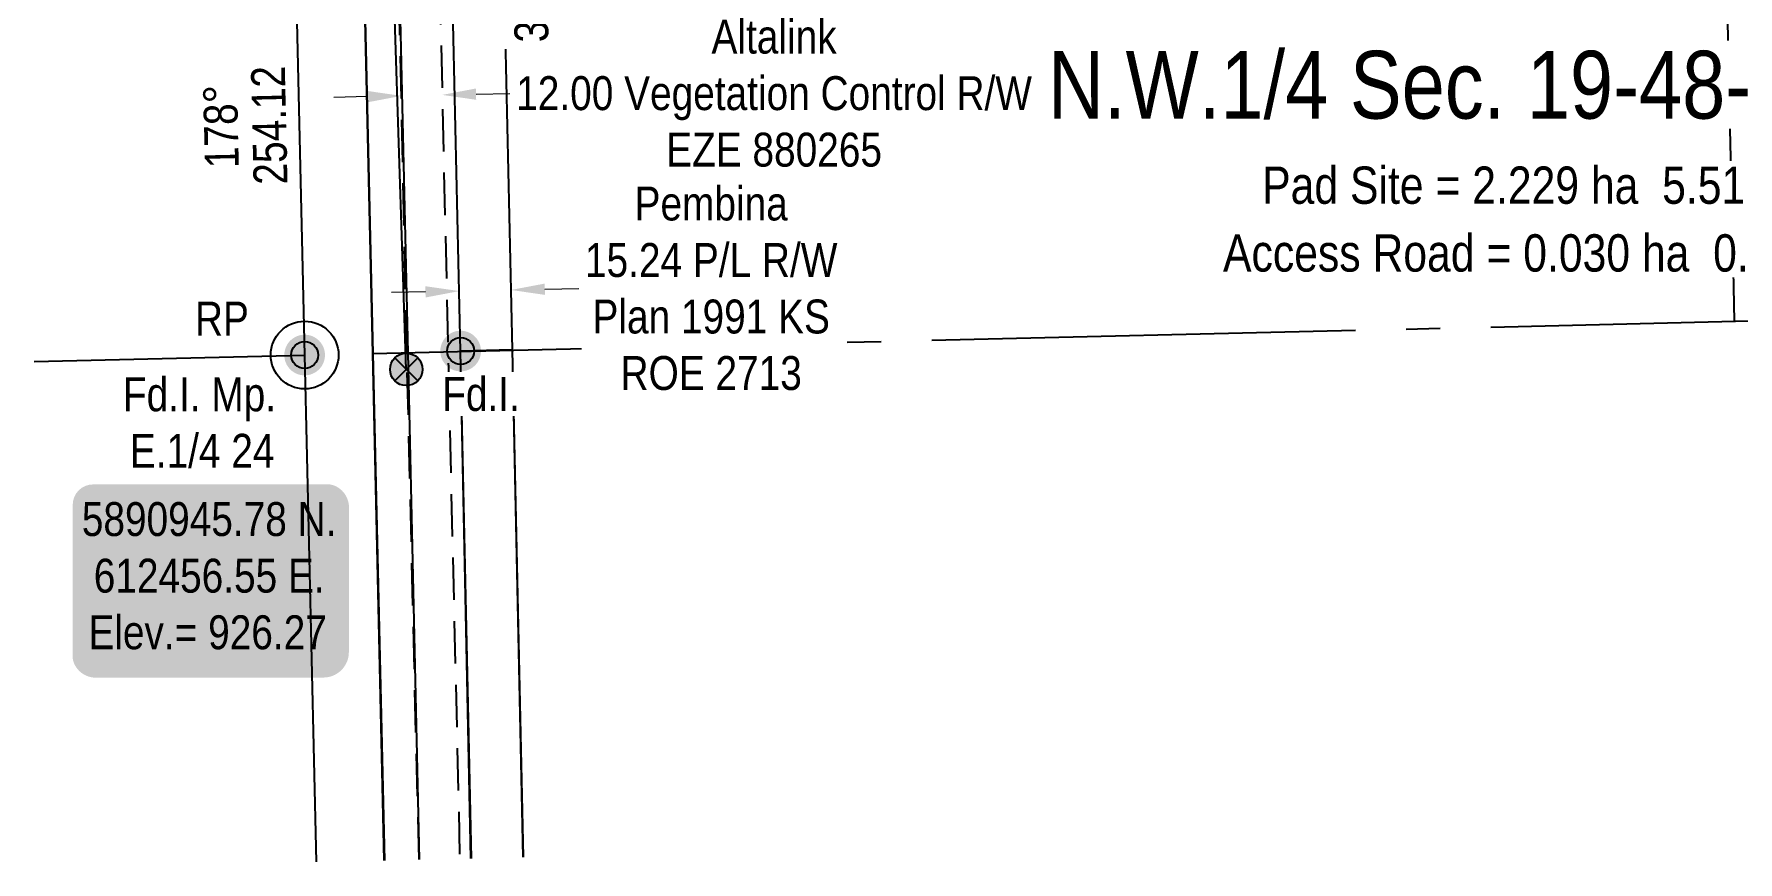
# Model space of a CAD drawing. Extents: x 608511 to 625740, y 5884551 to 5895090.
# Drawn here: x 612377 to 612879, y 5890796 to 5891040 of the extents above; entities that cross this region are included whole.
import ezdxf
from ezdxf.enums import TextEntityAlignment as Align

# ---------------------------------------------------------------- set-up
doc = ezdxf.new("R2010")
doc.units = 0
doc.header["$LTSCALE"] = 5
doc.header["$PDSIZE"] = 0.5
for name, pattern in [('foc-FLOWLINE', [3.75, 2.5, -1.25]), ('foc-LSD', [8, 5, -3]), ('foc-QUARTERLINE', [33, 25, -3, 2, -3])]:
    doc.linetypes.add(name, pattern=pattern)
doc.layers.get('Defpoints').update_dxf_attribs({"color": 9})
for name, color, linetype in [('35', 37, 'Continuous'), ('AS-POWER', 104, 'foc-POWER'), ('AS-POWER-EXISTING-PP', 72, 'Continuous'), ('C-RW', 13, 'Continuous'), ('C-SYMBOL', 7, 'Continuous'), ('DETAIL-T', 7, 'Continuous'), ('F-EZE', 190, 'foc-FLOWLINE'), ('F-RW', 190, 'Continuous'), ('L-AREAREQUIRED', 7, 'Continuous'), ('L-BD', 7, 'Continuous'), ('L-MON', 1, 'Continuous'), ('L-SEC', 7, 'Continuous'), ('L-SECQ', 8, 'foc-QUARTERLINE'), ('L-SECTION-LSD', 7, 'foc-LSD'), ('L-TITLEDB', 4, 'Continuous')]:
    doc.layers.add(name, color=color, linetype=linetype)
doc.layers.add('F-EZE-T', color=190, linetype='Continuous', lineweight=9)
doc.layers.add('F-RW-T', color=190, linetype='Continuous', lineweight=9)
doc.styles.add('100L', font='ARIALN.TTF', dxfattribs={"height": 11})
doc.styles.add('175L', font='ARIALN.TTF', dxfattribs={"height": 20})
doc.styles.add('80', font='ARIALN.TTF', dxfattribs={"height": 10})
doc.styles.add('80CG', font='ARIALN.TTF', dxfattribs={"height": 10})
doc.styles.add('80L', font='ARIALN.TTF', dxfattribs={"height": 10})
doc.styles.add('foc-LtypeFont', font='ARIALN.TTF', dxfattribs={"height": 7.349999999999999})
doc.linetypes.add('foc-POWER', pattern='A,6,-1,["P",foc-LtypeFont,S=0.2,R=0,X=-0.625,Y=-0.75],-1.239999999999999,4', length=12.24)
doc.dimstyles.new('Compass 5 000', dxfattribs={"dimscale": 5, "dimtxt": 9, "dimasz": 2, "dimexe": 0.2, "dimexo": 0.0625, "dimgap": 0.5, "dimtad": 0, "dimtih": 1, "dimtoh": 1, "dimzin": 0, "dimdsep": 46, "dimtxsty": '80CG', "dimcen": 0.1, "dimse1": 1, "dimse2": 1, "dimclrd": 256, "dimclrt": 256, "dimaunit": 1, "dimadec": 4, "dimazin": 0, "dimtfac": 0.06, "dimtofl": 0, "dimtmove": 0, "dimatfit": 1, "dimfxl": 0.2, "dimtolj": 1, "dimtzin": 0, "dimlwd": -1, "dimarcsym": 0})

# ---------------------------------------------------------------- blocks, each defined once
blk = doc.blocks.new('fdia')
at = {"color": 255, "const_width": 1}
blk.add_lwpolyline([(-0.5, 0, 1), (0.5, 0, 1)], format="xyb", close=True, dxfattribs=at)
blk = doc.blocks.new('Fdiaa')
blk.add_blockref('fdia', (0, 0))
blk = doc.blocks.new('fdib')
at = {"color": 1, "const_width": 1.6}
blk.add_lwpolyline([(-0.3999999999996362, 0, 0.9999999999999998), (0.3999999999996362, 0, 1)], format="xyb", close=True, dxfattribs=at)
at = {"color": 1}
blk.add_circle((0, 0), 0.8, dxfattribs=at)
blk = doc.blocks.new('Fdibb')
blk.add_blockref('fdib', (0, 0))
blk = doc.blocks.new('fdicc')
for name in ['Fdibb', 'Fdiaa']:
    blk.add_blockref(name, (0, 0))
blk = doc.blocks.new('FDI')
blk.add_blockref('fdicc', (0, 0))
blk = doc.blocks.new('POWERPOLE')
h = blk.add_hatch(color=255)
edge = h.paths.add_edge_path()
edge.add_arc((0, 0), 0.9600000000000002, 0, 360)
at = {"linetype": 'Continuous'}
for p, q in [((0.678822509938982, -0.678822509938982), (-0.678822509938982, 0.678822509938982)), ((-0.678822509938982, -0.678822509938982), (0.678822509938982, 0.678822509938982))]:
    blk.add_line(p, q, dxfattribs=at)
blk.add_circle((0, 0), 0.9600000000000002, dxfattribs=at)
blk = doc.blocks.new('*D52')
at = {"layer": 'Defpoints', "color": 0, "transparency": 16777216}
for p in [(612485.131388645, 5891022.042240012), (612497.1298720107, 5891022.521964185), (612497.1345698944, 5891022.31592916)]:
    blk.add_point(p, dxfattribs=at)
at = {"layer": 'F-EZE-T', "transparency": 16777216}
for p, q in [((612475.1292892637, 5891022.020320444), (612465.1318877662, 5891021.792365851)), ((612507.1272735082, 5891022.749918778), (612517.1246750058, 5891022.977873372))]:
    blk.add_line(p, q, dxfattribs=at)
for points in [[(612475.0912968315, 5891023.686554028), (612475.1672816959, 5891020.354086861), (612485.1266907613, 5891022.248275037)], [(612507.089281076, 5891024.416152362), (612507.1652659404, 5891021.083685195), (612497.1298720107, 5891022.521964185)]]:
    blk.add_solid(points, dxfattribs=at)
at = {"layer": 'F-EZE-T', "transparency": 16777216, "insert": (612595.0578264382, 5891022.977873372), "char_height": 10, "attachment_point": 5, "style": '80CG'}
blk.add_mtext('\\A1;Altalink^J12.00 Vegetation Control R/W\\PEZE 880265', dxfattribs=at)
blk = doc.blocks.new('*D61')
at = {"layer": 'Defpoints', "color": 0, "transparency": 16777216}
for p in [(612501.756600558, 5890984.581070193), (612516.9871261498, 5890984.912743217), (612517.4213279772, 5890964.974064029)]:
    blk.add_point(p, dxfattribs=at)
at = {"layer": 'F-RW-T', "transparency": 16777216}
for p, q in [((612492.1931727005, 5890964.424674021), (612482.1955430156, 5890964.206957038)), ((612527.4189576621, 5890965.191781012), (612537.4165873468, 5890965.409497995))]:
    blk.add_line(p, q, dxfattribs=at)
for points in [[(612492.1568865366, 5890966.090945636), (612492.2294588643, 5890962.758402406), (612502.1908023853, 5890964.642391004)], [(612527.3826714982, 5890966.858052627), (612527.4552438259, 5890963.525509397), (612517.4213279772, 5890964.974064029)]]:
    blk.add_solid(points, dxfattribs=at)
at = {"layer": 'F-RW-T', "transparency": 16777216, "insert": (612576.5025355052, 5890965.409497995), "char_height": 10, "attachment_point": 5, "style": '80CG', "bg_fill": 3, "box_fill_scale": 1.1, "bg_fill_color": 256, "bg_fill_true_color": 13158600, "bg_fill_transparency": 0}
blk.add_mtext('\\A1;Pembina\\P15.24 P/L R/W\\PPlan 1991 KS\\PROE 2713', dxfattribs=at)
blk = doc.blocks.new('RP')
at = {"layer": '35', "color": 3}
blk.add_circle((0, 0), 10, dxfattribs=at)
at = {"layer": '35', "color": 3, "style": '80'}
blk.add_attdef('RP_001', (-32.36089367917796, 5.754369554757101), '', height=10, dxfattribs=at)
blk = doc.blocks.new('*U78')
h = blk.add_hatch(color=254)
edge = h.paths.add_edge_path()
edge.add_line((-33.99999999999998, -28.5), (33.99999999999998, -28.5))
edge.add_arc((33.99999999999999, -22.49999999999999), 6.000000000000007, 269.9999999999999, 359.9999999999999)
edge.add_line((39.99999999999999, -22.5), (39.99999999999999, 21))
edge.add_arc((33.99999999999999, 20.99999999999999), 6.000000000000007, 6.785183320455494e-14, 90.00000000000007)
edge.add_line((33.99999999999998, 27), (-33.99999999999998, 27))
edge.add_arc((-33.99999999999999, 20.99999999999999), 6.000000000000007, 89.99999999999993, 179.9999999999999)
edge.add_line((-39.99999999999999, 21), (-39.99999999999999, -22.5))
edge.add_arc((-33.99999999999999, -22.49999999999999), 6.000000000000007, 180, 270.0000000000001)
at = {"color": 1, "flags": 128}
blk.add_lwpolyline([(-33.99999999999998, -28.5, 3, 3, 0), (33.99999999999998, -28.5, 3, 3, 0.4142135623730951), (39.99999999999999, -22.5, 3, 3, 0), (39.99999999999999, 21, 3, 0, 0.4142135623730951), (33.99999999999998, 27, 0, 0, 0), (-33.99999999999998, 27, 0, 0, 0.4142135623730951), (-39.99999999999999, 21, 0, 0, 0), (-39.99999999999999, -22.5, 0, 3, 0.4142135623730951)], format="xyseb", close=True, dxfattribs=at)
blk.add_lwpolyline([(20.28991845343967, 2.378324227979, 0, 10, 0), (0, 0, 5, 5, 0)], format="xyseb", dxfattribs=at)
at = {"color": 1, "style": '80'}
blk.add_attdef('ENTER_TEXT_001', (-35.98567530695772, -4.996589358799454), '', height=10, dxfattribs=at)

msp = doc.modelspace()

# ---------------------------------------------------------------- linework, layer by layer
at = {"layer": 'AS-POWER', "flags": 128}
msp.add_lwpolyline([(612486.5360000016, 5890941.554999987), (612481.1350000016, 5891108.77), (612477.4520000017, 5891231.577), (612474.8810000017, 5891357.525), (612473.2840000016, 5891424.644)], dxfattribs=at)
at = {"layer": 'C-RW'}
msp.add_lwpolyline([(612505.6260028731, 5890797.250114476), (612502.576, 5890946.953999987), (612517.8065255919, 5890947.285673025), (612520.9054532957, 5890797.591699472)], dxfattribs=at)
at = {"layer": 'F-EZE'}
msp.add_lwpolyline([(612490.2986601589, 5890796.907458807), (612486.7054078521, 5890946.469893025), (612483.9389518921, 5891074.298380697), (612483.5967022578, 5891089.302635426), (612483.0719247351, 5891112.305637032), (612483.0245338416, 5891114.396162246), (612495.0269966248, 5891114.696998679), (612495.0750346995, 5891112.57916458), (612495.6007009718, 5891089.574081223), (612495.9431108626, 5891074.56972964), (612498.9601713666, 5890942.25055343), (612502.3217114778, 5890797.176244256)], dxfattribs=at)
at = {"layer": 'F-RW'}
for points in [[(612505.3761877539, 5891519.381723925), (612507.3516197645, 5891427.853026712), (612511.8728189261, 5891218.322387919), (612512.1964466512, 5891203.316782934), (612513.6204653381, 5891137.330922778), (612514.0075271613, 5891119.367886608), (612514.0542475111, 5891117.206968328), (612514.2231457017, 5891109.364481593), (612514.5509713213, 5891094.196034844), (612514.8741309062, 5891079.191921934), (612517.8065255919, 5890947.285673025), (612517.8065255919, 5890947.285673025), (612502.576, 5890946.953999987), (612499.6339770374, 5891078.812089228), (612499.3099899442, 5891093.817481143), (612498.813027067, 5891116.824203242), (612498.3784071635, 5891136.948134951), (612496.9535875753, 5891202.910248528), (612496.6290457179, 5891217.915829065), (612492.1030101553, 5891427.456941256), (612490.1264263494, 5891518.95767745)], [(612505.7815080796, 5890797.253590926), (612502.576, 5890946.953999987), (612517.8065255919, 5890947.285673025), (612521.0604437713, 5890797.595164414)]]:
    msp.add_lwpolyline(points, dxfattribs=at)
at = {"layer": 'L-SEC', "flags": 128}
for points in [[(612458.1579392164, 5891750.009572365), (612476.6519392163, 5890946.238572352)], [(612438.0545205144, 5891749.524377823), (612456.548, 5890945.776)], [(612456.548, 5890945.776), (612459.9889133129, 5890796.229858864)], [(612476.6519392163, 5890946.238572353), (612480.0931545249, 5890796.679306126)]]:
    msp.add_lwpolyline(points, dxfattribs=at)
at = {"layer": 'L-SECQ', "flags": 128}
for points in [[(612476.6516633236, 5890946.250563035), (614083.8600000014, 5890984.19)], [(612376.7179588812, 5890943.891548093), (612456.548, 5890945.776)]]:
    msp.add_lwpolyline(points, dxfattribs=at)
at = {"layer": 'L-SECTION-LSD', "flags": 128}
msp.add_lwpolyline([(612878.4790083347, 5890955.730019988), (612860.0161946862, 5891759.70839182)], dxfattribs=at)
at = {"layer": 'L-TITLEDB'}
msp.add_lwpolyline([(612479.9809336017, 5890796.676797332), (612476.6519392163, 5890946.238572352), (612458.1579392164, 5891750.009572365), (612468.5112130785, 5891750.247791269), (612487.0053889073, 5890946.469022786), (612490.3343563594, 5890796.908256826)], dxfattribs=at)

# ---------------------------------------------------------------- block references
at = {"layer": 'DETAIL-T'}
ref = msp.add_blockref('*U78', (612428.1109036839, 5890880.61860099), dxfattribs=dict(at, xscale=0.99961526, yscale=0.99961526, zscale=0.99961526))
ref.add_attrib('ENTER_TEXT_001', '5890945.78 N.', (612390.8060258705, 5890892.386468222), dxfattribs={"layer": '0', "color": 1, "height": 9.996152600000029, "style": '80'})
ref.add_attrib('ENTER_TEXT_002', '612456.55 E.', (612394.3278627176, 5890875.685301941), dxfattribs={"layer": '0', "color": 1, "height": 9.996152600000029, "style": '80'})
ref.add_attrib('ENTER_TEXT_003', 'Elev.= 926.27', (612392.749343395, 5890858.984135659), dxfattribs={"layer": '0', "color": 1, "height": 9.996152600000029, "style": '80'})
at = {"layer": 'L-BD', "xscale": 0.99961526, "yscale": 0.99961526, "zscale": 0.99961526}
msp.add_blockref('RP', (612456.548, 5890945.776), dxfattribs=at).add_auto_attribs({'RP_001': 'RP'})
at = {"layer": 'L-MON', "xscale": 5.000000000000025, "yscale": 5.000000000000025, "zscale": 5.000000000000025}
msp.add_blockref('FDI', (612456.548, 5890945.776), dxfattribs=at)

# ---------------------------------------------------------------- texts
at = {"layer": 'L-BD', "style": '80L'}
for s, p in [('254.12', (612446.0994063114, 5891013.56418584)), ('178°', (612431.858657996, 5891013.236519885))]:
    msp.add_text(s, height=9.99615260000004, rotation=91.31810000000073, dxfattribs=at).set_placement(p, align=Align.MIDDLE)

# ---------------------------------------------------------------- next in the draw order: texts
at = {"layer": 'C-SYMBOL', "color": 3, "insert": (612822.8697530534, 5891035.526383107), "char_height": 19.99230520000008, "width": 295.4906347970721, "attachment_point": 2, "style": '175L', "bg_fill": 3, "box_fill_scale": 1.15, "bg_fill_color": 256, "bg_fill_true_color": 256, "bg_fill_transparency": 0}
msp.add_mtext('N.W.1/4 Sec. 19-48-9-W.5M.', dxfattribs=at)
at = {"layer": 'L-AREAREQUIRED', "color": 5, "insert": (612822.9430536256, 5891001.393544989), "char_height": 10.99576786000004, "width": 191.8201577469862, "attachment_point": 2, "line_spacing_factor": 1.090909090909091, "style": '100L', "bg_fill": 3, "box_fill_scale": 1.15, "bg_fill_color": 256, "bg_fill_true_color": 256, "bg_fill_transparency": 0}
msp.add_mtext('Pad Site = 2.229 ha  5.51 Ac.  Access Road = 0.030 ha  0.07 Ac.', dxfattribs=at)
at = {"layer": 'L-BD', "insert": (612504.0620032138, 5891037.332196644), "char_height": 9.996152600000004, "width": 55.98568233745977, "attachment_point": 1, "rotation": 91.25510000000003, "line_spacing_factor": 0.8675427179551616, "style": '80L', "bg_fill": 3, "box_fill_scale": 1.15, "bg_fill_color": 256, "bg_fill_true_color": 256, "bg_fill_transparency": 0}
msp.add_mtext('\\pi10.94279;254.12\\P\\pi0.27841;358°45\'10" ', dxfattribs=at)
at = {"layer": 'L-MON', "insert": (612401.8646472214, 5890939.190372963), "char_height": 9.996152600000038, "attachment_point": 1, "style": '80L', "bg_fill": 3, "box_fill_scale": 1.15, "bg_fill_color": 256, "bg_fill_true_color": 256, "bg_fill_transparency": 0}
msp.add_mtext_dynamic_manual_height_columns('\\pi1.06139,t41.046;Fd.I. Mp.\\P\\pi3.12063,t43.10524;E.1/4 24', width=44.31213987415841, gutter_width=49.98076300000015, heights=[0], dxfattribs=at)

# ---------------------------------------------------------------- next in the draw order: dimensions: what is measured, and where the dimension line sits
at = {"layer": 'F-EZE-T'}
dim = msp.add_linear_dim(base=(612497.1298720107, 5891022.521964185), p1=(612485.1313886452, 5891022.042240012), p2=(612497.1345698944, 5891022.31592916), angle=1.3061967513176866, text='Altalink^J12.00 Vegetation Control R/W\\PEZE 880265', dimstyle='Compass 5 000', dxfattribs=at)
dim.commit()
dim.dimension.update_dxf_attribs({"geometry": '*D52', "text_midpoint": (612595.0578264382, 5891022.977873372), "dimtype": 161})

# ---------------------------------------------------------------- next in the draw order: dimensions: what is measured, and where the dimension line sits
at = {"layer": 'F-RW-T'}
dim = msp.add_aligned_dim(p1=(612501.7566005578, 5890984.581070192), p2=(612516.9871261497, 5890984.912743217), distance=-19.9434064043365, text='Pembina\\P15.24 P/L R/W\\PPlan 1991 KS\\PROE 2713', dimstyle='Compass 5 000', override={"dimtfill": 1}, dxfattribs=at)
dim.commit()
dim.dimension.update_dxf_attribs({"geometry": '*D61', "text_midpoint": (612576.5025355052, 5890965.409497995)})

# ---------------------------------------------------------------- next in the draw order: block references
at = {"layer": 'AS-POWER-EXISTING-PP', "xscale": 4.998076300000023, "yscale": 4.998076300000023, "zscale": 4.998076300000023}
msp.add_blockref('POWERPOLE', (612486.5360000016, 5890941.554999987), dxfattribs=at)
at = {"layer": 'L-MON', "xscale": 4.998076300000002, "yscale": 4.998076300000002, "zscale": 4.998076300000002}
msp.add_blockref('FDI', (612502.576, 5890946.953999987), dxfattribs=at)

# ---------------------------------------------------------------- next in the draw order: texts
at = {"layer": 'L-MON', "insert": (612497.1276242768, 5890939.292223444), "char_height": 9.996152600000004, "attachment_point": 1, "style": '80L', "bg_fill": 3, "box_fill_scale": 1.15, "bg_fill_color": 256, "bg_fill_true_color": 256, "bg_fill_transparency": 0}
msp.add_mtext_dynamic_manual_height_columns('Fd.I.', width=22.03558425055662, gutter_width=49.98076300000002, heights=[0], dxfattribs=at)

doc.saveas('drawing.dxf')
